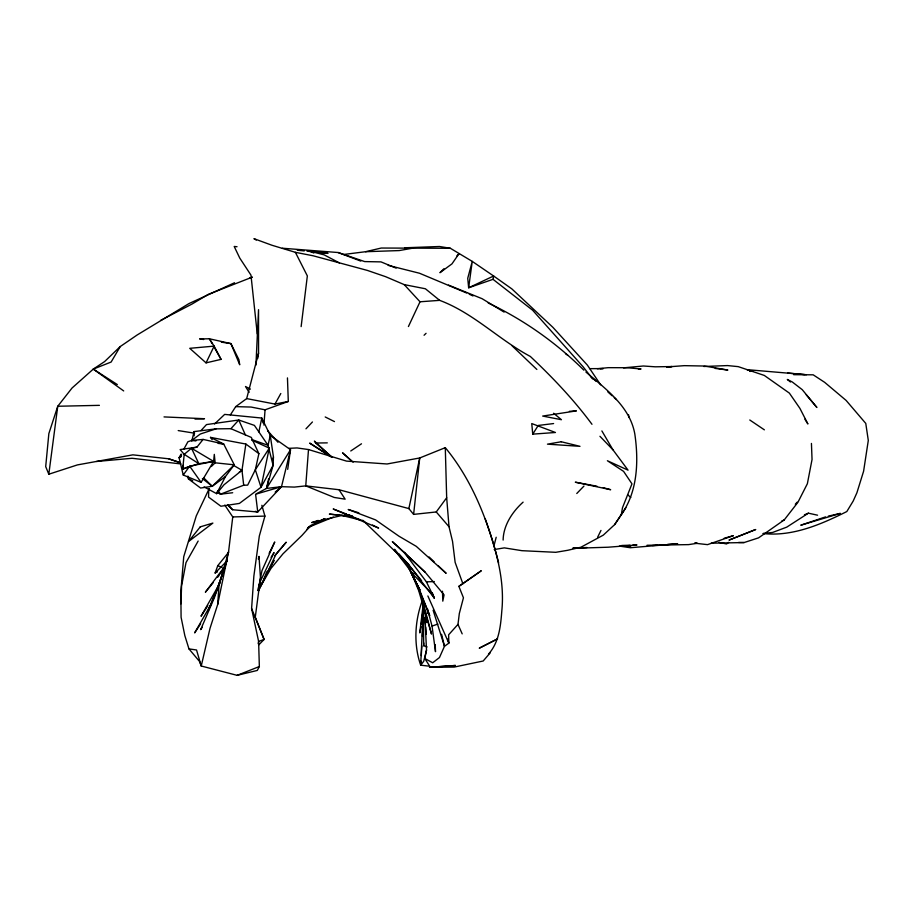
<?xml version="1.0" encoding="UTF-8"?>
<svg xmlns="http://www.w3.org/2000/svg" width="914" height="914" viewBox="0 0 914 914"><rect width="100%" height="100%" fill="white"/><g stroke="black" fill="none" stroke-linecap="round" stroke-linejoin="round"><path stroke-width="1.37" d="M423.353 607.022L422.965 625.599M423.411 606.062L420.68 665.186L429.694 666.226L424.793 658.503L426.518 650.117L424.941 617.236L425.501 624.296M208.792 488.567L208.563 497.09L220.891 506.242L239.411 503.42L261.027 487.265L273.115 465.306L273.446 456.966L270.281 435.43L261.792 418.052L224.661 414.396L214.55 424.016M180.972 603.823L181.566 586.057L186.01 562.578L198.155 541.042M255.931 365.12L258.536 309.686L258.559 353.112L257.679 358.551M427.124 646.941L423.662 645.718L423.776 642.965M422.428 636.315L422.691 630.957M426.518 650.117L423.73 661.29L420.68 665.186L420.931 661.062M421.263 655.567L421.845 645.935M261.85 505.305L264.923 516.102L259.313 536.05L253.852 576.197L251.601 608.484L258.616 641.434L259.348 666.534L257.314 670.43L237.137 675.343L201.24 666.009L210.003 628.375L217.681 604.474L218.994 585.611L228.557 551.85L232.75 516.936L224.787 505.088M263.918 425.09L265.06 409.815L288.298 401.463L287.453 377.905M289.018 448.328L297.061 447.94L308.498 449.551L305.756 485.882L334.238 497.456L345.138 499.17L339.003 489.733L305.756 485.882L294.365 487.093L281.512 486.682L266.511 488.43L256.8 493.583M503.123 540.071C503.363 525.39 512.446 511.669 523.105 502.14M445.289 447.666L446.672 497.753L436.252 511.954L413.619 514.388L419.732 457.971L445.289 447.666C472.527 480.558 488.27 521.803 498.61 562.841M423.045 605.765L419.777 632.876L421.023 626.718M421.365 623.885L421.88 619.646M422.222 616.824L422.748 612.586M423.091 609.752L423.433 606.93M301.14 326.606L307.344 275.914L295.382 252.321L271.949 245.249L253.943 238.657L256.251 240.051M462.187 633.87L457.983 624.388L459.319 613.523L463.444 597.79L458.874 586.377L481.095 570.884L458.874 586.377M180.081 462.553L168.667 458.794L132.861 454.841L77.382 464.918L48.808 474.217L57.753 406.25L72.046 388.016L93.285 369.107L104.596 361.59L120.237 346.555L137.169 334.97L188.992 303.562L234.544 282.757M183.223 465.192L182.697 469.076L198.818 463.672L213.613 461.399L215.133 462.804L234.27 464.826L225.45 476.56L216.652 493.674L204.085 486.922M233.904 465.592L241.982 470.276L243.695 485.208L220.56 494.166L216.892 492.086M287.693 469.339L290.526 449.699L270.281 435.43L268.031 445.289L273.115 465.306L266.511 488.43L290.526 449.699L281.512 486.682L257.748 512L232.647 509.738L227.655 505.076M212.128 439.6L210.494 437.383L245.855 444.044L241.913 470.767L239.354 472.024M494.2 549.554L504.334 547.874L521.963 550.685L555.769 552.307L567.754 550.285L580.927 547.223L603.309 535.124L614.688 524.567L621.337 514.605L622.468 507.784L631.974 483.849L623.599 471.384L607.387 460.736L628.044 470.15L612.928 449.791L601.88 430.928M258.136 590.056L261.975 570.644L274.748 541.979L269.15 553.278M600.635 384.828L587.382 365.12L552.879 327.326L511.863 288.904L493.629 276.005L468.642 287.773L472.252 261.393L467.74 278.256L468.642 287.773L493.023 279.33L493.629 276.005L472.252 261.393L450.374 248.288L439.554 246.506L405.005 247.774M258.171 643.696L258.616 641.434L264.1 639.446L255.28 617.167L260.467 577.842L259.005 556.386L258.331 559.094M217.681 604.474L228.557 551.85M251.658 440.045L269.287 448.146L261.027 487.265L255.326 469.773L258.879 453.652L251.316 437.418L230.911 428.689L216.047 428.86L194.111 431.591L191.791 441.108M258.845 431.888L261.792 418.052L262.946 422.862M413.619 514.388L408.855 508.584L419.732 457.971L387.056 463.981L346.543 461.113L308.498 449.551M266.511 488.43L268.625 478.856M272.84 459.708L273.446 456.966M621.337 514.605C637.721 491.549 638.76 460.976 634.807 433.944C629.883 406.342 605.902 389.136 585.908 372.032M493.914 546.012L496.188 537.261M230.339 414.945L235.721 406.639L246.677 398.595L258.559 353.112M258.262 588.388L260.056 581.955L274.051 552.547L271.081 557.357M259.279 584.686L260.056 581.955M227.083 560.065L218.652 585.177L225.118 566.189L220.011 574.095M227.289 559.756L214.47 597.482L200.669 629.632L202.257 627.324M422.771 599.401C414.762 620.069 413.368 644.199 420.68 665.186M217.441 571.867L215.121 572.964L217.795 565.629L228.569 552.353M266.797 571.696L264.295 578.322L274.051 560.373L257.999 590.478M220.274 580.504L208.221 610.621L218.16 587.302M216.709 590.501L217.738 588.136M210.049 606.747L211.191 604.143L194.648 632.888L200.646 623.714M408.421 326.538L420.017 301.78L439.657 300.352C473.486 312.976 498.861 339.688 530.326 356.449C552.616 377.448 573.684 399.567 591.975 424.29M206.05 362.869L221.062 359.373L214.139 346.12L189.746 348.314L206.05 362.869L214.139 346.12L209.409 338.786L199.606 338.9L203.685 339.517M258.456 591.038L275.891 554.49L286.219 542.196L274.806 555.621M597.676 537.124L600.978 530.428M209.157 488.727L196.259 515.942L183.737 556.695L180.846 591.564L181.086 617.236L184.834 635.618L188.958 648.883L199.503 661.416L201.24 666.009L196.533 649.991L188.958 648.883M258.114 590.615L271.035 568.348L282.997 553.804L301.997 535.398L310.897 525.481L324.641 518.615M181.132 454.052L179.098 457.743L183.234 475.006L201.114 482.364L213.613 461.399L214.299 454.361L215.133 462.804L211.317 466.54M183.851 449.128L187.918 441.736L191.746 440.457L203.102 439.417L223.69 444.01L234.27 464.826L212.208 486.294L200.589 488.042L188.181 478.73L187.907 476.091M246.677 398.595L274.977 404.068L280.804 393.523M219.806 583.406L201.034 616.23L207.832 605.731M120.237 346.555L111.12 362.047L93.285 369.107L123.687 390.941M225.495 565.937L221.874 571.821L224.57 568.702M532.736 434.139L531.754 423.559L555.438 432.493L532.736 434.139L538.243 425.456L553.598 423.559M269.287 448.146L255.326 469.773L247.66 485.151L243.695 485.208M614.688 524.567L625.873 507.693M488.487 654.138C499.067 642.325 500.632 626.181 501.797 611.066C505.042 579.305 495.559 548.297 485.174 518.684M183.234 475.006L189.655 466.174L213.613 461.399L191.494 448.237L184.205 454.338L182.697 469.076L188.49 466.654M224.958 566.189L205.376 592.203L213.202 582.652M711.195 543.202L744.087 542.55L758.563 537.855L784.246 519.906L797.911 502.312L807.37 483.723L812.043 459.479L811.438 443.439M196.921 447.152L180.104 449.574L184.205 454.338L198.818 463.672L191.494 448.237L196.921 447.152L203.102 439.417M217.543 577.351L219.28 575.226M216.652 493.674L223.999 484.786L241.982 470.276M490.098 652.984L483.175 661.005L454.201 667.071L429.546 667.334L455.401 665.472L429.546 667.334M181.646 454.829L179.098 457.743L181.303 456.577M457.983 624.388L448.637 634.784L448.843 643.159L444.478 646.267L439.463 657.543L432.688 662.764L424.793 658.503M230.911 428.689L238.76 420.006L254.389 425.387L268.031 445.289L251.978 439.623M795.294 504.242L797.191 502.174M200.92 430.643L206.495 424.587L238.76 420.006L245.5 435.201M305.962 428.815L312.439 421.971M576.768 493.503L583.966 486.065M258.639 645.033L264.1 639.446L251.601 608.484M215.121 572.964L226.078 561.916M443.941 268.716L439.942 272.703L451.973 263.872L458.931 253.784L456.931 255.771M424.073 335.255L426.061 333.313M275.183 492.132L281.512 486.682L255.589 494.223L257.748 512L255.2 511.303M307.07 529.103L310.303 526.498L333.37 517.107M728.584 542.379L726.573 543.967L719.124 542.379M310.897 525.481L307.778 527.812L324.721 518.672M202.394 478.525L212.208 486.294L225.45 476.56M350.759 450.979L361.487 443.793M817.562 515.199L808.399 513.177L786.771 527.127L772.627 532.451L763.076 533.479M160.556 320.437L192.077 304.019L208.381 294.331L252.287 277.125M781.778 521.049L784.246 519.906M804.434 514.788L808.399 513.177M237.137 675.343L259.348 666.534M435.258 644.678L435.498 651.671L432.048 626.079L437.852 624.079M318.175 520.42L311.765 522.602L341.962 515.439L352.404 516.57M825.639 516.878L800.79 525.207L840.366 513.382L828.29 516.136M216.047 428.86L200.326 434.013L191.746 440.457L195.916 440.925M724.174 538.243L733.359 535.684L707.527 544.641L694.617 543.179L697.074 543.133M249.659 278.039L252.344 277.365M343.698 254.48L365.543 251.716L381.241 248.037L450.374 248.288M274.977 404.068L288.298 401.463M412.454 248.22L399.247 250.573L365.543 251.716M696.914 543.339L688.596 544.618L646.998 545.281M747.435 370.33L750.188 369.919L806.399 374.717M217.875 491.195L220.56 494.166L232.693 492.737M597.333 368.765L608.164 367.668L627.13 367.725L641.057 368.982L638.315 368.948M623.519 367.862L643.376 366L655.258 366.811L672.053 366.56L666.649 366.948M667.586 544.436L677.64 543.773L630.317 547.726L619.384 546.092M749.857 371.404L752.668 371.153L749.88 371.267M96.541 461.479L132.084 458.28L180.903 463.935M600.464 368.822L603.24 368.593L589.804 368.65M666.637 366.96L684.346 365.657L704.488 366.034L727.875 370.056L715.171 368.411M569.388 411.346L576.38 410.889L542.676 416.064L561.436 419.709L553.587 413.242M652.459 545.521L657.394 545.212M703.814 366.48L727.555 365.577L738.238 366.64L764.31 375.437L789.365 393.111L799.921 408.387L807.896 423.97L804.903 419.218M194.979 419.092L204.508 418.715L164.017 416.91M573.672 548.023L576.426 547.92M572.838 548.046L587.028 547.52M621.68 545.487L630.032 545.201M632.808 545.098L636.989 544.961L608.027 547.223L573.592 548.309M442.49 591.232L442.799 601.149L444.055 594.877L425.124 572.153L392.334 541.602L404.171 552.342L426.415 581.841L434.31 581.578M232.75 516.936L264.923 516.102M99.398 405.348L57.753 406.25L48.853 433.59L45.7 466.608L48.808 474.217M315.696 443.039L331.999 457.308L314.405 441.085L315.696 443.039L327.292 442.867M793.66 374.683L813.174 374.82L824.645 382.326L846.113 400.423L865.775 423.422L868.3 440.445L863.604 471.213L856.921 492.737L853.208 501.021L846.821 511.543C821.115 524.373 792.724 536.735 763.361 533.559M738.569 542.459L744.087 542.55M235.721 406.639L251.099 407.05L265.06 409.815M621.326 546.115L630.649 546.503L627.895 546.184M396.139 268.133L380.989 261.884L364.686 261.587L338.157 252.527L282.403 248.231M237.034 246.723L234.201 246.472L239.754 258.056L250.962 275.114L257.268 333.918M787.651 373.038L804.526 374.569M297.244 250.208L304.248 250.916M307.035 251.201L328.023 253.361L309.983 251.236L313.833 253.018M352.358 516.57L329.371 514.102L341.962 515.439L360.961 520.169M218.138 443.393L223.69 444.01L210.494 437.383M221.394 342.167L230.922 343.607L238.874 359.579L239.719 364.777L230.922 343.607L209.409 338.786L212.151 343.63M178.207 430.574L194.591 433.202M596.911 486.214L575.317 482.192L610.655 489.71L603.297 487.71M295.382 252.321L313.194 255.794L367.337 270.407L385.639 276.691L404.217 284.62L425.387 288.767L439.657 300.352M388.153 265.346L419.492 273.24L466.677 293.017M309.983 251.236L324.196 254.869L339.357 262.889M339.003 489.733L408.855 508.584M358.836 512.811L348.2 509.498L375.608 519.917L399.03 536.244L416.247 546.332L446.146 573.318L438.114 565.629M168.667 458.794L180.035 462.69M338.157 252.527L360.756 261.084M361.019 520.009L344.018 513.599L352.507 516.319L348.6 514.856M346.029 513.874L333.187 508.995L378.613 528.063L372.501 525.059M448.477 285.088L482.112 298.707L504.117 312.085M217.795 565.629L222.171 567.583M469.213 294.194L473.006 295.953M488.225 303.002C523.699 319.717 556.009 342.613 583.886 370.181M325.213 416.967L334.478 421.594M250.425 389.113L245.512 386.519L249.122 392.334M189.004 478.799L192.774 480.833M362.321 520.512L364.8 521.848M398.961 553.907L407.358 563.15L410.843 572.107L414.076 573.901M330.582 456.36L309.663 443.096L330.685 456.692M93.285 369.107L117.335 384.577M749.777 419.994L764.378 429.843M565.492 353.684L567.765 355.295M245.855 444.044L258.879 453.652M493.023 279.33L532.611 310.212L583.006 366.663L592.603 378.91M790.461 382.006L787.308 379.447L792.347 382.029L802.252 389.672L816.888 407.461L806.262 394.814M627.872 494.942L630.809 497.456M353.147 462.176L342.556 452.818L351.193 460.679M590.947 376.682L596.236 381.458M607.879 391.946L612.106 395.762M614.231 397.659L616.344 399.567M425.124 572.153L404.171 552.342L409.609 558.671M512.103 345.846L536.861 369.45M429.089 556.969L434.104 561.779M362.721 520.237L407.358 563.15L421.594 580.687M410.843 572.107L430.951 592.695M203.662 477.793L212.208 486.294M599.95 436.286L612.928 449.791M404.217 284.62L420.017 301.78M228.02 504.665L232.647 509.738M267.596 430.688L277.993 442.273M217.795 490.989L220.56 494.166M394.083 549.543L408.844 566.577M436.252 511.954L449.014 526.727L452.544 541.396L455.138 562.384L462.895 583.772M394.574 549.337L409.004 566.509M394.265 549.588L413.002 574.106M408.969 565.32L407.358 563.15L434.287 598.076L432.299 592.775M189.655 466.174L201.114 482.364M432.288 594.854L434.287 598.076L426.415 581.841M213.522 346.052L221.062 359.373M408.512 567.663L419.949 589.998L410.58 571.456L419.149 588.879L429.717 615.579L412.168 573.444M427.866 595.962L448.843 643.159L447.791 639.126M409.541 568.451L418.703 590.661L431.511 634.065L423.296 603.171M433.122 610.232L444.478 646.267L441.588 634.316M432.048 626.079L427.386 608.713L427.615 613.374M421.651 597.619L426.952 622.445L426.632 619.715M422.348 600.19L423.559 609.878M422.645 599.733L423.708 609.661M628.604 414.83L628.866 417.492M423.136 603.297L423.685 608.724M446.672 497.753L449.014 526.727M425.718 627.118L426.278 634.179M422.382 599.413L423.296 618.904L423.159 606.382M194.111 431.591L194.168 435.841M423.399 607.193L423.662 645.718M200.257 526.852L188.581 541.511L212.882 523.082L200.257 526.852M497.49 638.909L479.393 648.117L497.49 638.909M755.604 529.549L729.212 540.014L755.604 529.549M561.242 441.759L547.463 444.158L579.99 446.329L561.242 441.759"/></g></svg>
